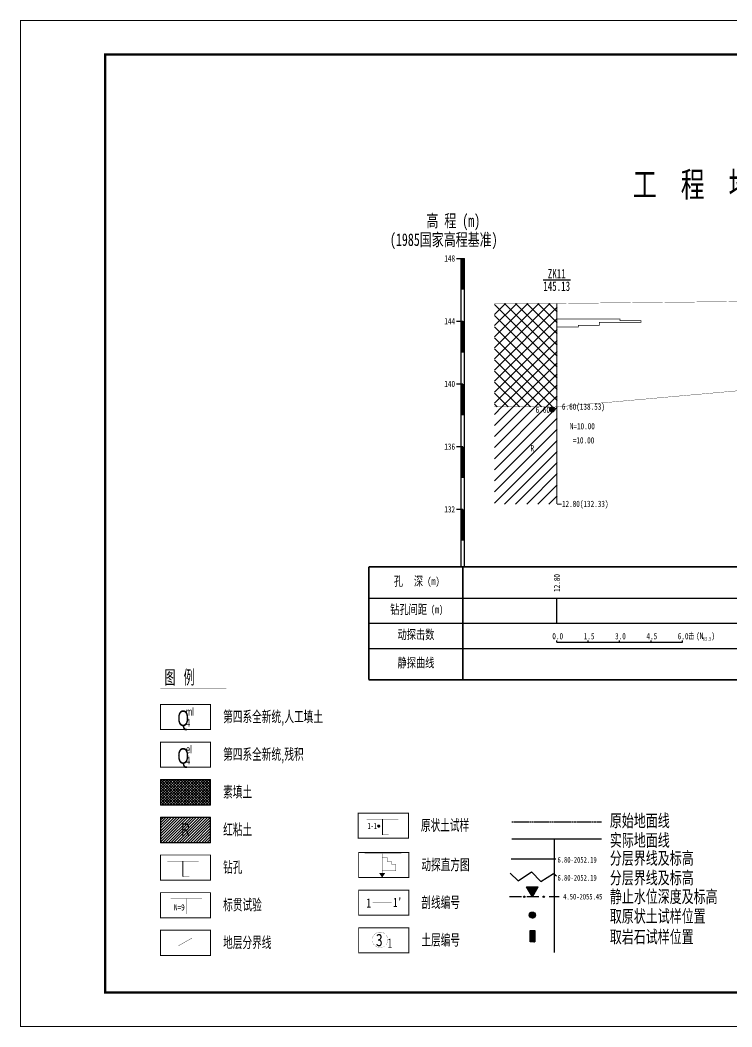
# Model space of a CAD drawing. Header units: millimetres. Extents: x 7577 to 20709, y -191 to 3630.
# Drawn here: x 11554.4 to 11781.3, y 466.8 to 787.8 of the extents above; entities that cross this region are included whole.
import ezdxf
from ezdxf.enums import TextEntityAlignment as Align

# ---------------------------------------------------------------- set-up
doc = ezdxf.new("R2010")
doc.units = ezdxf.units.MM
doc.linetypes.add('DASHED2', pattern=[0.375, 0.25, -0.125])
for name, color, linetype in [('GiCAD_BiaoGuan', 7, 'Continuous'), ('GiCAD_DiMianXian', 7, 'Continuous'), ('GiCAD_DongTan', 7, 'Continuous'), ('GiCAD_Hatch', 7, 'Continuous'), ('Gicad_pou_texts', 7, 'Continuous'), ('GiCAD_PouMian', 7, 'Continuous'), ('GiCAD_PouXian', 7, 'Continuous'), ('GiCAD_QuYang', 7, 'Continuous'), ('GiCAD_TLTuKuang', 7, 'Continuous'), ('GiCAD_TuLi', 7, 'Continuous'), ('GiCAD_WXP', 1, 'Continuous'), ('GiCAD_ZuanKong', 7, 'Continuous')]:
    doc.layers.add(name, color=color, linetype=linetype)
doc.styles.add('LZ_FONTS_FS', font='simfang.ttf', dxfattribs={"width": 0.7})
doc.styles.add('LZ_PMT_BZ', font='simfang.ttf', dxfattribs={"width": 0.7, "height": 3})
doc.styles.add('两侧标尺', font='simfang.ttf', dxfattribs={"width": 0.7, "height": 2})
doc.styles.add('取样编号', font='simfang.ttf', dxfattribs={"width": 0.7, "height": 2})
doc.styles.add('叠加符号', font='simfang.ttf', dxfattribs={"width": 0.7, "height": 2})
doc.styles.add('图例', font='ComFont.shx', dxfattribs={"width": 0.7, "height": 2, "bigfont": 'HZTXT12A.SHX'})
doc.styles.add('孔口标注', font='simfang.ttf', dxfattribs={"width": 0.7, "height": 3})
doc.styles.add('层底深度', font='simfang.ttf', dxfattribs={"width": 0.7, "height": 2})
doc.styles.add('标注栏-动探曲线', font='simfang.ttf', dxfattribs={"width": 0.7, "height": 2})
doc.styles.add('标注栏-孔深', font='simfang.ttf', dxfattribs={"width": 0.7, "height": 2})
doc.styles.add('标注栏-第一列', font='simfang.ttf', dxfattribs={"width": 0.7, "height": 3})
doc.styles.add('标贯动探', font='simfang.ttf', dxfattribs={"width": 0.7, "height": 2})
doc.styles.add('标题', font='simfang.ttf', dxfattribs={"width": 0.7, "height": 8})
doc.styles.add('高程系统', font='simfang.ttf', dxfattribs={"width": 0.7, "height": 4})
pattern_1 = [(45, (-592.32915, 78.45997), (-0.088388348, 0.088388348), [])]

# ---------------------------------------------------------------- blocks, each defined once
blk = doc.blocks.new('tlgkzk')
for points, const_width in [([(2.17, 6.08), (12.17, 6.08)], 0.1), ([(7.17, 6.08), (7.17, 1.08)], 0.3), ([(7.17, 1.08), (9.17, 1.08)], 0.1)]:
    blk.add_lwpolyline(points, dxfattribs=dict(const_width=const_width))
blk = doc.blocks.new('tlgkbg')
at = {"const_width": 0.1}
for points in [[(3.3, 6.16), (13.3, 6.16)], [(8.3, 6.16), (8.3, 1.16)]]:
    blk.add_lwpolyline(points, dxfattribs=at)
at = {"style": 'LZ_PMT_BZ', "width": 0.7}
blk.add_text('N=9', height=2, dxfattribs=at).set_placement((4.31, 2.32))
blk = doc.blocks.new('tlgkfcx')
blk.add_lwpolyline([(5.6, 2.97, 0, 0, 0), (5.69, 3.02, 0.1, 0.1, 0), (10.03, 5.5, 0.1, 0.1, 0)], format="xyseb")
blk = doc.blocks.new('tlgkyzt')
at = {"const_width": 0.1}
for points in [[(2.74, 6.02), (12.74, 6.02)], [(7.74, 1.02), (9.74, 1.02)]]:
    blk.add_lwpolyline(points, dxfattribs=at)
at = {"const_width": 0.5}
blk.add_lwpolyline([(6.28, 3.84, 1), (6.78, 3.84, 1)], format="xyb", close=True, dxfattribs=at)
blk.add_lwpolyline([(7.74, 6.02, 0.3, 0.3, 0), (7.74, 1.02, 0.1, 0.1, 0), (7.74, 1.02, 0.1, 0.1, 0)], format="xyseb")
at = {"style": 'LZ_FONTS_FS', "width": 0.6}
blk.add_text('1-1', height=2, dxfattribs=at).set_placement((3.01, 2.91))
blk = doc.blocks.new('tlgkdtzft')
at = {"const_width": 0.1}
for points in [[(1.92, 7.67), (13.62, 7.67)], [(7.5, 7.67), (7.5, 1.5)], [(7.44, 6.29), (9.21, 6.29), (9.21, 5.05), (10.58, 5.05), (10.58, 4.18), (11.85, 4.18), (11.85, 2.18), (7.44, 2.18)]]:
    blk.add_lwpolyline(points, dxfattribs=at)
blk.add_lwpolyline([(7.5, 0, 0, 2, 0), (7.5, 1.5, 2, 2, 0)], format="xyseb")
blk = doc.blocks.new('tlgkpxbh')
at = {"const_width": 0.1}
blk.add_lwpolyline([(4.48, 4.15), (10.48, 4.15)], dxfattribs=at)
at = {"style": 'LZ_PMT_BZ', "width": 0.7}
for s, p in [('1', (2.5, 2.43)), ("1'", (10.98, 2.6))]:
    blk.add_text(s, height=3, dxfattribs=at).set_placement(p)
blk = doc.blocks.new('tlgkdcbh')
at = {"const_width": 0.05}
blk.add_lwpolyline([(4.34, 4.16, 1), (9.29, 4.16, 1)], format="xyb", close=True, dxfattribs=at)
at = {"style": 'LZ_PMT_BZ'}
for s, height, width, p in [('3', 4, 0.8, (5.5, 2.12)), ('1', 3, 0.7, (9.24, 1.62))]:
    blk.add_text(s, height=height, dxfattribs=dict(at, width=width)).set_placement(p)
blk = doc.blocks.new('tl_spec')
at = {"layer": 'GiCAD_TLTuKuang'}
h = blk.add_hatch(dxfattribs=at)
h.set_pattern_fill('ANSI31', color=256, style=0)
h.set_pattern_definition(pattern_1)
h.paths.add_polyline_path([(6.58, -23.87), (8.4, -20.73), (4.77, -20.73)])
h = blk.add_hatch(dxfattribs=at)
h.set_pattern_fill('ANSI31', color=256, style=0)
h.set_pattern_definition(pattern_1)
edge = h.paths.add_edge_path()
edge.add_arc((6.58, -29.72), 0.97, 0, 360)
h = blk.add_hatch(dxfattribs=at)
h.set_pattern_fill('ANSI31', color=256, style=0)
h.set_pattern_definition(pattern_1)
h.paths.add_polyline_path([(5.91, -34.65), (7.34, -34.65), (7.34, -38.26), (5.91, -38.26)])
at = {"layer": 'GiCAD_TLTuKuang', "linetype": 'DASHED2'}
blk.add_line((0, 0), (28.68, 0), dxfattribs=at)
at = {"layer": 'GiCAD_TLTuKuang'}
for p, q in [((28.68, -5.47), (0, -5.47)), ((13.56, -5.47), (13.56, -41.67)), ((-0.2, -11.74), (14.08, -11.74)), ((2.04, -18.77), (6.26, -15.96)), ((6.26, -15.96), (9.26, -19.04)), ((-0.46, -16.39), (2.04, -18.77)), ((9.26, -19.04), (13.32, -16.51)), ((13.32, -16.51), (14.26, -17.17)), ((4.77, -20.73), (8.4, -20.73)), ((6.58, -23.87), (4.77, -20.73)), ((6.58, -23.87), (8.4, -20.73)), ((3.17, -23.87), (-0.65, -23.87)), ((8.67, -23.87), (4.86, -23.87)), ((15.13, -23.87), (11.9, -23.87))]:
    blk.add_line(p, q, dxfattribs=at)
blk.add_lwpolyline([(5.91, -34.65), (7.34, -34.65), (7.34, -38.26), (5.91, -38.26)], close=True, dxfattribs=at)
for centre, radius in [((3.98, -23.87), 0.22), ((10.22, -23.87), 0.22), ((6.58, -29.72), 0.97)]:
    blk.add_circle(centre, radius, dxfattribs=at)
at = {"layer": 'GiCAD_TLTuKuang', "color": 7, "style": 'LZ_FONTS_FS', "width": 0.7}
for s, p in [('原始地面线', (31.29, -1.6)), ('实际地面线', (31.29, -7.85)), ('分层界线及标高', (31.29, -13.58)), ('分层界线及标高', (31.29, -19.83)), ('静止水位深度及标高', (31.29, -25.82)), ('取原状土试样位置', (31.29, -32.07)), ('取岩石试样位置', (31.29, -38.66))]:
    blk.add_text(s, height=4, dxfattribs=at).set_placement(p)
at = {"layer": 'GiCAD_TLTuKuang', "linetype": 'DASHED2', "style": 'LZ_FONTS_FS', "width": 0.7}
for s, p in [('6.80-2052.19', (14.6, -13.02)), ('6.80-2052.19', (14.6, -18.75)), ('4.50-2055.45', (16.42, -24.74))]:
    blk.add_text(s, height=1.8229, dxfattribs=at).set_placement(p)
blk = doc.blocks.new('gkqy1')
blk.add_wipeout([(-0.9, -0.9), (0.9, -0.9), (0.9, 0.9), (-0.9, 0.9)]).dxf.layer = 'GiCAD_QuYang'
at = {"layer": 'GiCAD_QuYang'}
h = blk.add_hatch(color=1, dxfattribs=at)
edge = h.paths.add_edge_path()
edge.add_arc((0, 0), 0.8, 0, 360)
at = {"layer": 'GiCAD_QuYang', "color": 1}
blk.add_circle((0, 0), 0.8, dxfattribs=at)

msp = doc.modelspace()

# ---------------------------------------------------------------- hatches: boundary and pattern name
at = {"layer": 'GiCAD_Hatch'}
h = msp.add_hatch(dxfattribs=at)
h.set_pattern_fill('GKSTT', scale=0.5, style=0)
h.set_pattern_definition([(45, (5141.7389, 1819.816), (-1.76776695, 1.76776695), []), (135, (5141.7389, 1819.816), (-1.76776695, -1.76776695), [])])
h.paths.add_polyline_path([(11705.62, 697.46), (11725.52, 697.46), (11725.62, 697.46), (11725.62, 664.47), (11725.52, 664.46), (11705.62, 664.46)])
h = msp.add_hatch(dxfattribs=at)
h.set_pattern_fill('GKHNT', scale=0.5, style=0)
h.set_pattern_definition([(45, (5141.7389, 1819.816), (-1.76776695, 1.76776695), [])])
h.paths.add_polyline_path([(11705.62, 664.46), (11725.52, 664.46), (11725.62, 664.47), (11725.62, 633.46), (11725.52, 633.46), (11705.62, 633.46)])
at = {"layer": 'GiCAD_TuLi'}
h = msp.add_hatch(dxfattribs=at)
h.set_pattern_fill('GKSTT', scale=0.125, style=0, pattern_type=2)
h.set_pattern_definition([(45, (-2420.7544, 382.7958), (-0.441941738, 0.441941738), []), (135, (-2420.7544, 382.7958), (-0.441941738, -0.441941738), [])])
h.paths.add_polyline_path([(11599.09, 537.57), (11615.09, 537.57), (11615.09, 545.57), (11599.09, 545.57)])
h = msp.add_hatch(dxfattribs=at)
h.set_pattern_fill('GKHNT', scale=0.125, style=0, pattern_type=2)
h.set_pattern_definition([(45, (-2420.7544, 382.7958), (-0.441941738, 0.441941738), [])])
h.paths.add_polyline_path([(11599.09, 525.57), (11615.09, 525.57), (11615.09, 533.57), (11599.09, 533.57)])

# ---------------------------------------------------------------- linework, layer by layer
at = {"layer": 'GiCAD_DiMianXian', "color": 3, "const_width": 0.1}
msp.add_lwpolyline([(11705.52, 697.46), (11725.52, 697.46), (11864.97, 698.91), (11874.97, 698.91)], dxfattribs=at)
at = {"layer": 'GiCAD_DongTan', "color": 4}
for p, q in [((11725.52, 589.46), (11725.52, 589.96)), ((11725.52, 589.46), (11765.52, 589.46)), ((11735.52, 589.46), (11735.52, 589.96)), ((11745.52, 589.46), (11745.52, 589.96)), ((11755.52, 589.46), (11755.52, 589.96)), ((11765.52, 589.46), (11765.52, 589.96))]:
    msp.add_line(p, q, dxfattribs=at)
at = {"layer": 'GiCAD_DongTan', "color": 3, "const_width": 0.2, "flags": 128}
msp.add_lwpolyline([(11725.67, 692.46), (11745.67, 692.46), (11745.67, 691.96), (11752.33, 691.96), (11752.33, 691.46), (11739, 691.46), (11739, 690.96), (11739, 690.96), (11739, 690.46), (11732.33, 690.46), (11732.33, 689.96), (11725.67, 689.96)], dxfattribs=at)
at = {"layer": 'GiCAD_PouMian', "color": 1}
for p, q in [((11693.52, 711.81), (11695.52, 711.81)), ((11695.02, 613.46), (11695.02, 711.81)), ((11695.02, 711.81), (11696.02, 711.81)), ((11696.02, 613.46), (11696.02, 711.81)), ((11693.52, 691.81), (11695.52, 691.81)), ((11693.52, 671.81), (11695.52, 671.81)), ((11693.52, 651.81), (11695.52, 651.81)), ((11693.52, 631.81), (11695.52, 631.81))]:
    msp.add_line(p, q, dxfattribs=at)
at = {"layer": 'GiCAD_PouMian'}
for points, const_width in [([(11554.5, 466.91), (12008.1, 466.91), (12008.1, 787.67), (11554.5, 787.67), (11554.5, 466.91)], 0.27), ([(11581.5, 477.71), (11997.3, 477.71), (11997.3, 776.87), (11581.5, 776.87), (11581.5, 477.71), (11997.3, 477.71)], 0.756)]:
    msp.add_lwpolyline(points, dxfattribs=dict(at, const_width=const_width))
at = {"layer": 'GiCAD_PouMian', "color": 1, "const_width": 1, "flags": 128}
for points in [[(11695.52, 711.81), (11695.52, 701.81)], [(11695.52, 691.81), (11695.52, 681.81)], [(11695.52, 671.81), (11695.52, 661.81)], [(11695.52, 651.81), (11695.52, 641.81)], [(11695.52, 631.81), (11695.52, 621.81)]]:
    msp.add_lwpolyline(points, dxfattribs=at)
at = {"layer": 'GiCAD_PouXian', "color": 1, "flags": 128}
msp.add_lwpolyline([(11705.52, 664.46, 0.1, 0.1, 0), (11725.52, 664.46, 0.1, 0.1, 0), (11864.98, 676.91, 0.1, 0.1, 0), (11874.98, 676.91, 0.1, 0.1, 0)], format="xyseb", dxfattribs=at)
at = {"layer": 'GiCAD_TuLi', "color": 7, "flags": 128}
for points, const_width in [([(11599.09, 574.57), (11620.09, 574.57)], 0.2), ([(11599.09, 573.57), (11620.09, 573.57)], 0.01)]:
    msp.add_lwpolyline(points, dxfattribs=dict(at, const_width=const_width))
at = {"layer": 'GiCAD_TuLi', "color": 7, "const_width": 0.3, "flags": 128}
for points in [[(11599.09, 561.57), (11615.09, 561.57), (11615.09, 569.57), (11599.09, 569.57)], [(11599.09, 549.57), (11615.09, 549.57), (11615.09, 557.57), (11599.09, 557.57)], [(11599.09, 537.57), (11615.09, 537.57), (11615.09, 545.57), (11599.09, 545.57)], [(11599.09, 525.57), (11615.09, 525.57), (11615.09, 533.57), (11599.09, 533.57)], [(11662.16, 526.95), (11678.16, 526.95), (11678.16, 534.95), (11662.16, 534.95)], [(11599.09, 513.57), (11615.09, 513.57), (11615.09, 521.57), (11599.09, 521.57)], [(11662.3, 514.36), (11678.3, 514.36), (11678.3, 522.36), (11662.3, 522.36)], [(11662.3, 502.36), (11678.3, 502.36), (11678.3, 510.36), (11662.3, 510.36)], [(11599.09, 501.57), (11615.09, 501.57), (11615.09, 509.57), (11599.09, 509.57)], [(11599.09, 489.57), (11615.09, 489.57), (11615.09, 497.57), (11599.09, 497.57)], [(11662.3, 490.36), (11678.3, 490.36), (11678.3, 498.36), (11662.3, 498.36)]]:
    msp.add_lwpolyline(points, close=True, dxfattribs=at)
at = {"layer": 'GiCAD_TuLi'}
for points in [[(11599.09, 537.57), (11615.09, 537.57), (11615.09, 545.57), (11599.09, 545.57)], [(11599.09, 525.57), (11615.09, 525.57), (11615.09, 533.57), (11599.09, 533.57)]]:
    msp.add_lwpolyline(points, close=True, dxfattribs=at)
at = {"layer": 'GiCAD_WXP', "color": 1, "const_width": 0.5}
for points in [[(11665.52, 613.46), (11944.7, 613.46)], [(11665.52, 613.46), (11665.52, 577.46)], [(11695.52, 613.46), (11695.52, 577.46)], [(11665.52, 577.46), (11944.7, 577.46)]]:
    msp.add_lwpolyline(points, dxfattribs=at)
at = {"layer": 'GiCAD_WXP', "color": 1}
for points in [[(11665.52, 603.46), (11944.7, 603.46)], [(11725.52, 595.46), (11725.52, 603.46)], [(11665.52, 595.46), (11944.7, 595.46)], [(11665.52, 587.46), (11944.7, 587.46)]]:
    msp.add_lwpolyline(points, dxfattribs=at)
at = {"layer": 'GiCAD_ZuanKong', "color": 1}
msp.add_line((11721.16, 704.96), (11729.87, 704.96), dxfattribs=at)
at = {"layer": 'GiCAD_ZuanKong', "color": 3, "const_width": 0.3, "flags": 128}
for points in [[(11725.52, 697.46), (11725.52, 633.46)], [(11725.52, 633.46), (11727.02, 633.46)]]:
    msp.add_lwpolyline(points, dxfattribs=at)

# ---------------------------------------------------------------- block references
at = {"layer": 'GiCAD_TuLi'}
for name, p in [('tlgkyzt', (11662.16, 526.95)), ('tl_spec', (11711.1, 532.14)), ('tlgkdtzft', (11662.3, 514.36)), ('tlgkzk', (11599.09, 513.57)), ('tlgkbg', (11599.09, 501.57)), ('tlgkpxbh', (11662.3, 502.36)), ('tlgkfcx', (11599.09, 489.57)), ('tlgkdcbh', (11662.3, 490.36))]:
    msp.add_blockref(name, p, dxfattribs=at)

# ---------------------------------------------------------------- texts
at = {"layer": 'GiCAD_BiaoGuan', "color": 7, "style": '标贯动探', "width": 0.7}
for s, p in [('N=10.00', (11729.62, 657.31)), ('=10.00', (11730.58, 652.81))]:
    msp.add_text(s, height=2, dxfattribs=at).set_placement(p)
at = {"layer": 'GiCAD_DongTan', "color": 4, "style": '标注栏-动探曲线', "width": 0.7}
for s, height, p in [('0.0', 2, (11724.06, 590.36)), ('1.5', 2, (11734.06, 590.36)), ('3.0', 2, (11744.06, 590.36)), ('4.5', 2, (11754.06, 590.36)), ('6.0', 2, (11764.06, 590.36)), ('击', 2, (11767.36, 590.46)), ('(N', 2, (11769.9, 590.46)), ('63.5', 1.2, (11772.03, 589.96)), (')', 2, (11774.76, 590.46))]:
    msp.add_text(s, height=height, dxfattribs=at).set_placement(p)
at = {"layer": 'GiCAD_Hatch', "color": 1, "style": '叠加符号', "width": 0.7}
msp.add_text('R', height=2, dxfattribs=at).set_placement((11717.12, 650.28))
at = {"layer": 'Gicad_pou_texts', "color": 4, "style": '层底深度', "width": 0.7}
for s, p in [('6.60(138.53)', (11727.12, 663.56)), ('12.80(132.33)', (11727.12, 632.56))]:
    msp.add_text(s, height=2, dxfattribs=at).set_placement(p)
at = {"layer": 'GiCAD_PouMian', "color": 3, "style": '标题', "width": 0.7}
msp.add_text('工  程  地  质  剖  面  图', height=8, dxfattribs=at).set_placement((11749.74, 731.41))
at = {"layer": 'GiCAD_PouMian', "color": 1, "width": 0.7}
for s, height, style, p in [('高 程 (m)', 4, '高程系统', (11683.89, 721.81)), ('(1985国家高程基准)', 4, '高程系统', (11672.27, 715.81)), ('148', 2, '两侧标尺', (11689.61, 710.81)), ('144', 2, '两侧标尺', (11689.61, 690.81)), ('140', 2, '两侧标尺', (11689.61, 670.81)), ('136', 2, '两侧标尺', (11689.61, 650.81)), ('132', 2, '两侧标尺', (11689.61, 630.81))]:
    msp.add_text(s, height=height, dxfattribs=dict(at, style=style)).set_placement(p)
at = {"layer": 'GiCAD_TuLi', "color": 7, "style": '图例', "width": 0.7}
for s, height, p in [(' 图  例 ', 5, (11599.09, 575.57)), ('ml', 2.5, (11607.22, 566)), ('Q', 5, (11604.53, 562.67)), ('第四系全新统,人工填土', 4, (11619.09, 563.57)), ('4', 2.5, (11607.22, 562.47)), ('Q', 5, (11604.53, 550.67)), ('el', 2.5, (11607.22, 554)), ('第四系全新统,残积', 4, (11619.09, 551.57)), ('4', 2.5, (11607.22, 550.47)), ('素填土', 4, (11619.09, 539.57)), ('原状土试样', 4, (11682.16, 528.95)), ('R', 4, (11605.79, 527.67)), ('红粘土', 4, (11619.09, 527.57)), ('动探直方图', 4, (11682.3, 516.36)), ('钻孔', 4, (11619.09, 515.57)), ('标贯试验', 4, (11619.09, 503.57)), ('剖线编号', 4, (11682.3, 504.36)), ('地层分界线', 4, (11619.09, 491.57)), ('土层编号', 4, (11682.3, 492.36))]:
    msp.add_text(s, height=height, dxfattribs=at).set_placement(p)
at = {"layer": 'GiCAD_WXP', "color": 4, "style": '标注栏-第一列', "width": 0.7}
for s, height, p in [('孔', 3, (11673.49, 606.51)), ('深', 3, (11679.93, 606.51)), (' (m)', 2.43, (11682.83, 606.96)), ('钻孔间距', 3, (11672.35, 597.51)), (' (m)', 2.43, (11683.97, 597.96)), ('动探击数', 3, (11674.7, 589.51)), ('静探曲线', 3, (11674.7, 580.51))]:
    msp.add_text(s, height=height, dxfattribs=at).set_placement(p, align=Align.BOTTOM_LEFT)
at = {"layer": 'GiCAD_WXP', "color": 4, "style": '标注栏-孔深', "width": 0.7}
msp.add_text('12.80', height=2, rotation=90, dxfattribs=at).set_placement((11726.52, 605.46))
at = {"layer": 'GiCAD_ZuanKong', "color": 1, "style": '孔口标注', "width": 0.7}
for s, p in [('ZK11', (11722.61, 705.46)), ('145.13', (11721.16, 701.46))]:
    msp.add_text(s, height=3, dxfattribs=at).set_placement(p)

# ---------------------------------------------------------------- next in the draw order: block references
at = {"layer": 'GiCAD_QuYang'}
msp.add_blockref('gkqy1', (11724.02, 663.66), dxfattribs=at)

# ---------------------------------------------------------------- next in the draw order: texts
at = {"layer": 'GiCAD_QuYang', "color": 1, "style": '取样编号', "width": 0.7}
msp.add_text('6.60', height=2, dxfattribs=at).set_placement((11718.74, 662.56))

doc.saveas('drawing.dxf')
